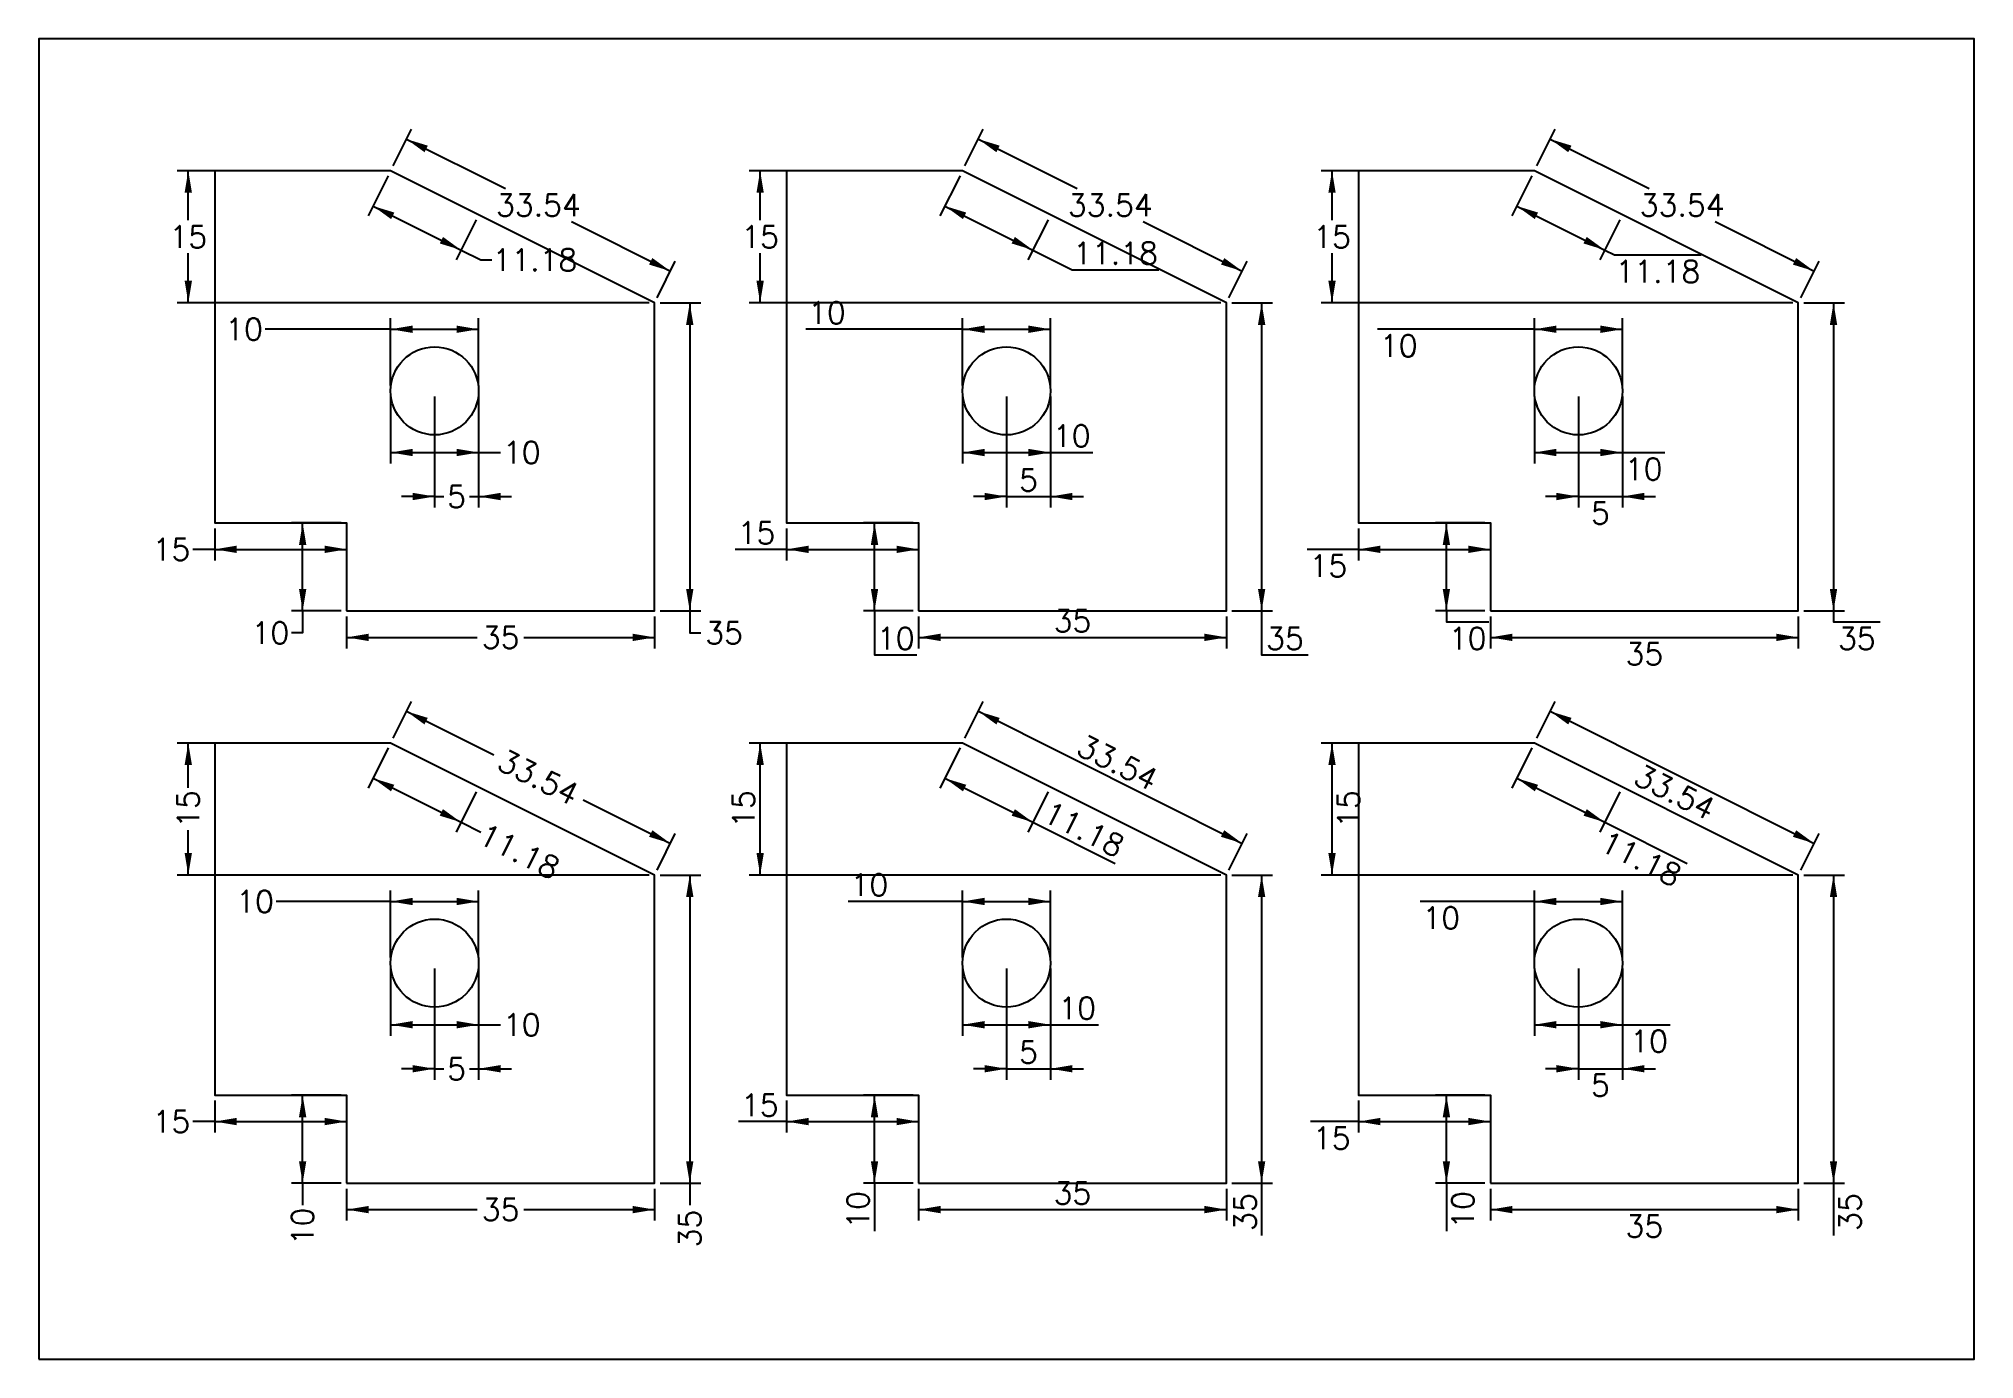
# Model space of a CAD drawing. Extents: x -20 to 200, y -20 to 130.
import ezdxf
from ezdxf.enums import TextEntityAlignment as Align

# ---------------------------------------------------------------- set-up
doc = ezdxf.new("R2010")
doc.units = 0
doc.layers.get('0').update_dxf_attribs({"linetype": 'CONTINUOUS'})
doc.styles.get("Standard").update_dxf_attribs({"font": 'SIMPLEX'})
doc.dimstyles.new('ABOVE', dxfattribs={"dimtxt": 2.5, "dimasz": 2.5, "dimexe": 1.25, "dimexo": 0.625, "dimtad": 1, "dimzin": 0, "dimcen": 2.5, "dimazin": 3, "dimtfac": 1, "dimtmove": 0, "dimatfit": 3})
doc.dimstyles.new('BELOW', dxfattribs={"dimtxt": 2.5, "dimasz": 2.5, "dimexe": 1.25, "dimexo": 0.625, "dimtad": 4, "dimzin": 0, "dimcen": 2.5, "dimazin": 3, "dimtfac": 1, "dimtmove": 0, "dimatfit": 3})
doc.dimstyles.new('BREAK', dxfattribs={"dimtxt": 2.5, "dimasz": 2.5, "dimexe": 1.25, "dimexo": 0.625, "dimtad": 0, "dimzin": 0, "dimcen": 2.5, "dimazin": 3, "dimtfac": 1, "dimtmove": 0, "dimatfit": 3})
doc.dimstyles.new('HORZ-ABOVE', dxfattribs={"dimtxt": 2.5, "dimasz": 2.5, "dimexe": 1.25, "dimexo": 0.625, "dimtad": 1, "dimtih": 1, "dimtoh": 1, "dimzin": 0, "dimcen": 2.5, "dimazin": 3, "dimtfac": 1, "dimtmove": 0, "dimatfit": 3})
doc.dimstyles.new('HORZ-BELOW', dxfattribs={"dimtxt": 2.5, "dimasz": 2.5, "dimexe": 1.25, "dimexo": 0.625, "dimtad": 4, "dimtih": 1, "dimtoh": 1, "dimzin": 0, "dimcen": 2.5, "dimazin": 3, "dimtfac": 1, "dimtmove": 0, "dimatfit": 3})
doc.dimstyles.new('HORZ-BREAK', dxfattribs={"dimtxt": 2.5, "dimasz": 2.5, "dimexe": 1.25, "dimexo": 0.625, "dimtad": 0, "dimtih": 1, "dimtoh": 1, "dimzin": 0, "dimcen": 2.5, "dimazin": 3, "dimtfac": 1, "dimtmove": 0, "dimatfit": 3})

# ---------------------------------------------------------------- blocks, each defined once
blk = doc.blocks.new('*D1')
for p, q in [((15, -0.625), (15, -4.25)), ((50, -0.625), (50, -4.25)), ((15, -3), (15, -3)), ((15, -3), (29.85, -3)), ((35.15, -3), (50, -3)), ((50, -3), (50, -3))]:
    blk.add_line(p, q)
for points in [[(17.5, -3.416667), (17.5, -2.583333), (15, -3)], [(47.5, -2.583333), (47.5, -3.416667), (50, -3)]]:
    blk.add_solid(points)
blk.add_text('35', height=2.5).set_placement((32.5, -3), align=Align.MIDDLE_CENTER)
blk = doc.blocks.new('*D2')
for p, q in [((0, 9.375), (0, 5.75)), ((15, 9.375), (15, 5.75)), ((0, 7), (-2.5, 7)), ((0, 7), (15, 7)), ((15, 7), (15, 7))]:
    blk.add_line(p, q)
for points in [[(2.5, 6.583333), (2.5, 7.416667), (0, 7)], [(12.5, 7.416667), (12.5, 6.583333), (15, 7)]]:
    blk.add_solid(points)
blk.add_text('15', height=2.5, rotation=360).set_placement((-4.9125, 7), align=Align.MIDDLE_CENTER)
blk = doc.blocks.new('*D3')
for p, q in [((14.375, 10), (8.75, 10)), ((10, 10), (10, 10)), ((10, 0), (10, 10)), ((14.375, 0), (8.75, 0)), ((10, 0), (10, -2.5))]:
    blk.add_line(p, q)
for points in [[(9.583333, 7.5), (10.416667, 7.5), (10, 10)], [(10.416667, 2.5), (9.583333, 2.5), (10, 0)]]:
    blk.add_solid(points)
blk.add_text('10', height=2.5, rotation=90).set_placement((10, -4.9125), align=Align.MIDDLE_CENTER)
blk = doc.blocks.new('*D4')
for p, q in [((20.279508, 50.559017), (22.359017, 54.718034)), ((21.8, 53.6), (21.8, 53.6)), ((21.8, 53.6), (31.712945, 48.643527)), ((41.887055, 43.556473), (51.8, 38.6)), ((50.279508, 35.559017), (52.359017, 39.718034)), ((51.8, 38.6), (51.8, 38.6))]:
    blk.add_line(p, q)
for points in [[(23.849729, 52.109288), (24.222407, 52.854644), (21.8, 53.6)], [(49.750271, 40.090712), (49.377593, 39.345356), (51.8, 38.6)]]:
    blk.add_solid(points)
blk.add_text('33.54', height=2.5, rotation=-26.565051).set_placement((36.8, 46.1), align=Align.MIDDLE_CENTER)
blk = doc.blocks.new('*D5')
for p, q in [((19.720492, 49.440983), (17.440983, 44.881966)), ((18, 46), (18, 46)), ((18, 46), (28, 41)), ((29.720492, 44.440983), (27.440983, 39.881966)), ((28, 41), (30.236068, 39.881966))]:
    blk.add_line(p, q)
for points in [[(20.049729, 44.509288), (20.422407, 45.254644), (18, 46)], [(25.950271, 42.490712), (25.577593, 41.745356), (28, 41)]]:
    blk.add_solid(points)
blk.add_text('11.18', height=2.5, rotation=-26.565051).set_placement((34.629941, 37.685029), align=Align.MIDDLE_CENTER)
blk = doc.blocks.new('*D6')
for p, q in [((20, 24.375), (20, 16.75)), ((30, 24.375), (30, 16.75)), ((20, 18), (20, 18)), ((20, 18), (30, 18)), ((30, 18), (32.5, 18))]:
    blk.add_line(p, q)
for points in [[(22.5, 17.583333), (22.5, 18.416667), (20, 18)], [(27.5, 18.416667), (27.5, 17.583333), (30, 18)]]:
    blk.add_solid(points)
blk.add_text('10', height=2.5).set_placement((34.9125, 18), align=Align.MIDDLE_CENTER)
blk = doc.blocks.new('*D7')
for p, q in [((20, 25.625), (20, 33.25)), ((30, 25.625), (30, 33.25)), ((20, 32), (7, 32)), ((20, 32), (30, 32)), ((30, 32), (30, 32))]:
    blk.add_line(p, q)
for points in [[(22.5, 31.583333), (22.5, 32.416667), (20, 32)], [(27.5, 32.416667), (27.5, 31.583333), (30, 32)]]:
    blk.add_solid(points)
blk.add_text('10', height=2.5, rotation=360).set_placement((4.5875, 32), align=Align.MIDDLE_CENTER)
blk = doc.blocks.new('*D8')
for p, q in [((50.625, 35), (55.25, 35)), ((54, 35), (54, 35)), ((54, 35), (54, 0)), ((50.625, 0), (55.25, 0)), ((54, 0), (54, -2.5))]:
    blk.add_line(p, q)
for points in [[(53.583333, 32.5), (54.416667, 32.5), (54, 35)], [(54.416667, 2.5), (53.583333, 2.5), (54, 0)]]:
    blk.add_solid(points)
blk.add_text('35', height=2.5, rotation=90).set_placement((54, -5.15), align=Align.MIDDLE_CENTER)
blk = doc.blocks.new('*D9')
for p, q in [((19.375, 50), (-4.25, 50)), ((-3, 50), (-3, 50)), ((-3, 44.9125), (-3, 50)), ((-3, 35), (-3, 40.0875)), ((49.375, 35), (-4.25, 35)), ((-3, 35), (-3, 35))]:
    blk.add_line(p, q)
for points in [[(-3.416667, 47.5), (-2.583333, 47.5), (-3, 50)], [(-2.583333, 37.5), (-3.416667, 37.5), (-3, 35)]]:
    blk.add_solid(points)
blk.add_text('15', height=2.5, rotation=90).set_placement((-3, 42.5), align=Align.MIDDLE_CENTER)
blk = doc.blocks.new('*D10')
for p, q in [((25, 24.375), (25, 11.75)), ((30, 24.375), (30, 11.75)), ((25, 13), (21.25, 13)), ((25, 13), (26.0375, 13)), ((28.9625, 13), (30, 13)), ((30, 13), (33.75, 13))]:
    blk.add_line(p, q)
for points in [[(22.5, 13.416667), (22.5, 12.583333), (25, 13)], [(32.5, 12.583333), (32.5, 13.416667), (30, 13)]]:
    blk.add_solid(points)
blk.add_text('5', height=2.5).set_placement((27.5, 13), align=Align.MIDDLE_CENTER)
blk = doc.blocks.new('*D11')
for p, q in [((80, -0.625), (80, -4.25)), ((115, -0.625), (115, -4.25)), ((80, -3), (80, -3)), ((80, -3), (115, -3)), ((115, -3), (115, -3))]:
    blk.add_line(p, q)
for points in [[(82.5, -3.416667), (82.5, -2.583333), (80, -3)], [(112.5, -2.583333), (112.5, -3.416667), (115, -3)]]:
    blk.add_solid(points)
blk.add_text('35', height=2.5).set_placement((97.5, -1.125), align=Align.MIDDLE_CENTER)
blk = doc.blocks.new('*D12')
for p, q in [((65, 9.375), (65, 5.75)), ((80, 9.375), (80, 5.75)), ((65, 7), (59.55, 7)), ((65, 7), (80, 7)), ((80, 7), (80, 7))]:
    blk.add_line(p, q)
for points in [[(67.5, 6.583333), (67.5, 7.416667), (65, 7)], [(77.5, 7.416667), (77.5, 6.583333), (80, 7)]]:
    blk.add_solid(points)
blk.add_text('15', height=2.5, rotation=360).set_placement((61.9625, 8.875), align=Align.MIDDLE_CENTER)
blk = doc.blocks.new('*D13')
for p, q in [((79.375, 10), (73.75, 10)), ((75, 10), (75, 10)), ((75, 0), (75, 10)), ((79.375, 0), (73.75, 0)), ((75, 0), (75, -5.45))]:
    blk.add_line(p, q)
for points in [[(74.583333, 7.5), (75.416667, 7.5), (75, 10)], [(75.416667, 2.5), (74.583333, 2.5), (75, 0)]]:
    blk.add_solid(points)
blk.add_text('10', height=2.5, rotation=90).set_placement((73.125, -3.0375), align=Align.MIDDLE_CENTER)
blk = doc.blocks.new('*D14')
for p, q in [((85.279508, 50.559017), (87.359017, 54.718034)), ((86.8, 53.6), (86.8, 53.6)), ((86.8, 53.6), (116.8, 38.6)), ((115.279508, 35.559017), (117.359017, 39.718034)), ((116.8, 38.6), (116.8, 38.6))]:
    blk.add_line(p, q)
for points in [[(88.849729, 52.109288), (89.222407, 52.854644), (86.8, 53.6)], [(114.750271, 40.090712), (114.377593, 39.345356), (116.8, 38.6)]]:
    blk.add_solid(points)
blk.add_text('33.54', height=2.5, rotation=-26.565051).set_placement((102.638525, 47.777051), align=Align.MIDDLE_CENTER)
blk = doc.blocks.new('*D15')
for p, q in [((84.720492, 49.440983), (82.440983, 44.881966)), ((83, 46), (83, 46)), ((83, 46), (93, 41)), ((94.720492, 44.440983), (92.440983, 39.881966)), ((93, 41), (102.346764, 36.326618))]:
    blk.add_line(p, q)
for points in [[(85.049729, 44.509288), (85.422407, 45.254644), (83, 46)], [(90.950271, 42.490712), (90.577593, 41.745356), (93, 41)]]:
    blk.add_solid(points)
blk.add_text('11.18', height=2.5, rotation=-26.565051).set_placement((98.791416, 40.200606), align=Align.MIDDLE_CENTER)
blk = doc.blocks.new('*D16')
for p, q in [((85, 24.375), (85, 16.75)), ((95, 24.375), (95, 16.75)), ((85, 18), (85, 18)), ((85, 18), (95, 18)), ((95, 18), (100.45, 18))]:
    blk.add_line(p, q)
for points in [[(87.5, 17.583333), (87.5, 18.416667), (85, 18)], [(92.5, 18.416667), (92.5, 17.583333), (95, 18)]]:
    blk.add_solid(points)
blk.add_text('10', height=2.5).set_placement((98.0375, 19.875), align=Align.MIDDLE_CENTER)
blk = doc.blocks.new('*D17')
for p, q in [((85, 25.625), (85, 33.25)), ((95, 25.625), (95, 33.25)), ((85, 32), (72, 32)), ((85, 32), (95, 32)), ((95, 32), (95, 32))]:
    blk.add_line(p, q)
for points in [[(87.5, 31.583333), (87.5, 32.416667), (85, 32)], [(92.5, 32.416667), (92.5, 31.583333), (95, 32)]]:
    blk.add_solid(points)
blk.add_text('10', height=2.5, rotation=360).set_placement((74.4125, 33.875), align=Align.MIDDLE_CENTER)
blk = doc.blocks.new('*D18')
for p, q in [((115.625, 35), (120.25, 35)), ((119, 35), (119, 35)), ((119, 35), (119, 0)), ((115.625, 0), (120.25, 0)), ((119, 0), (119, -5.925))]:
    blk.add_line(p, q)
for points in [[(118.583333, 32.5), (119.416667, 32.5), (119, 35)], [(119.416667, 2.5), (118.583333, 2.5), (119, 0)]]:
    blk.add_solid(points)
blk.add_text('35', height=2.5, rotation=90).set_placement((117.125, -3.275), align=Align.MIDDLE_CENTER)
blk = doc.blocks.new('*D19')
for p, q in [((84.375, 50), (60.75, 50)), ((62, 50), (62, 50)), ((62, 35), (62, 50)), ((114.375, 35), (60.75, 35)), ((62, 35), (62, 35))]:
    blk.add_line(p, q)
for points in [[(61.583333, 47.5), (62.416667, 47.5), (62, 50)], [(62.416667, 37.5), (61.583333, 37.5), (62, 35)]]:
    blk.add_solid(points)
blk.add_text('15', height=2.5, rotation=90).set_placement((60.125, 42.5), align=Align.MIDDLE_CENTER)
blk = doc.blocks.new('*D20')
for p, q in [((90, 24.375), (90, 11.75)), ((95, 24.375), (95, 11.75)), ((90, 13), (86.25, 13)), ((90, 13), (95, 13)), ((95, 13), (98.75, 13))]:
    blk.add_line(p, q)
for points in [[(87.5, 13.416667), (87.5, 12.583333), (90, 13)], [(97.5, 12.583333), (97.5, 13.416667), (95, 13)]]:
    blk.add_solid(points)
blk.add_text('5', height=2.5).set_placement((92.5, 14.875), align=Align.MIDDLE_CENTER)
blk = doc.blocks.new('*D21')
for p, q in [((145, -0.625), (145, -4.25)), ((180, -0.625), (180, -4.25)), ((145, -3), (145, -3)), ((145, -3), (180, -3)), ((180, -3), (180, -3))]:
    blk.add_line(p, q)
for points in [[(147.5, -3.416667), (147.5, -2.583333), (145, -3)], [(177.5, -2.583333), (177.5, -3.416667), (180, -3)]]:
    blk.add_solid(points)
blk.add_text('35', height=2.5).set_placement((162.5, -4.875), align=Align.MIDDLE_CENTER)
blk = doc.blocks.new('*D22')
for p, q in [((130, 9.375), (130, 5.75)), ((145, 9.375), (145, 5.75)), ((130, 7), (124.55, 7)), ((130, 7), (145, 7)), ((145, 7), (145, 7))]:
    blk.add_line(p, q)
for points in [[(132.5, 6.583333), (132.5, 7.416667), (130, 7)], [(142.5, 7.416667), (142.5, 6.583333), (145, 7)]]:
    blk.add_solid(points)
blk.add_text('15', height=2.5, rotation=360).set_placement((126.9625, 5.125), align=Align.MIDDLE_CENTER)
blk = doc.blocks.new('*D23')
for p, q in [((144.375, 10), (138.75, 10)), ((140, 10), (140, 10)), ((140, 0), (140, 10)), ((144.375, 0), (138.75, 0)), ((140, 0), (140, -5.45))]:
    blk.add_line(p, q)
for points in [[(139.583333, 7.5), (140.416667, 7.5), (140, 10)], [(140.416667, 2.5), (139.583333, 2.5), (140, 0)]]:
    blk.add_solid(points)
blk.add_text('10', height=2.5, rotation=90).set_placement((141.875, -3.0375), align=Align.MIDDLE_CENTER)
blk = doc.blocks.new('*D24')
for p, q in [((150.279508, 50.559017), (152.359017, 54.718034)), ((151.8, 53.6), (151.8, 53.6)), ((151.8, 53.6), (181.8, 38.6)), ((180.279508, 35.559017), (182.359017, 39.718034)), ((181.8, 38.6), (181.8, 38.6))]:
    blk.add_line(p, q)
for points in [[(153.849729, 52.109288), (154.222407, 52.854644), (151.8, 53.6)], [(179.750271, 40.090712), (179.377593, 39.345356), (181.8, 38.6)]]:
    blk.add_solid(points)
blk.add_text('33.54', height=2.5, rotation=-26.565051).set_placement((165.961475, 44.422949), align=Align.MIDDLE_CENTER)
blk = doc.blocks.new('*D25')
for p, q in [((149.720492, 49.440983), (147.440983, 44.881966)), ((148, 46), (148, 46)), ((148, 46), (158, 41)), ((159.720492, 44.440983), (157.440983, 39.881966)), ((158, 41), (167.346764, 36.326618))]:
    blk.add_line(p, q)
for points in [[(150.049729, 44.509288), (150.422407, 45.254644), (148, 46)], [(155.950271, 42.490712), (155.577593, 41.745356), (158, 41)]]:
    blk.add_solid(points)
blk.add_text('11.18', height=2.5, rotation=-26.565051).set_placement((162.114365, 36.846504), align=Align.MIDDLE_CENTER)
blk = doc.blocks.new('*D26')
for p, q in [((150, 24.375), (150, 16.75)), ((160, 24.375), (160, 16.75)), ((150, 18), (150, 18)), ((150, 18), (160, 18)), ((160, 18), (165.45, 18))]:
    blk.add_line(p, q)
for points in [[(152.5, 17.583333), (152.5, 18.416667), (150, 18)], [(157.5, 18.416667), (157.5, 17.583333), (160, 18)]]:
    blk.add_solid(points)
blk.add_text('10', height=2.5).set_placement((163.0375, 16.125), align=Align.MIDDLE_CENTER)
blk = doc.blocks.new('*D27')
for p, q in [((150, 25.625), (150, 33.25)), ((160, 25.625), (160, 33.25)), ((150, 32), (137, 32)), ((150, 32), (160, 32)), ((160, 32), (160, 32))]:
    blk.add_line(p, q)
for points in [[(152.5, 31.583333), (152.5, 32.416667), (150, 32)], [(157.5, 32.416667), (157.5, 31.583333), (160, 32)]]:
    blk.add_solid(points)
blk.add_text('10', height=2.5, rotation=360).set_placement((139.4125, 30.125), align=Align.MIDDLE_CENTER)
blk = doc.blocks.new('*D28')
for p, q in [((180.625, 35), (185.25, 35)), ((184, 35), (184, 35)), ((184, 35), (184, 0)), ((180.625, 0), (185.25, 0)), ((184, 0), (184, -5.925))]:
    blk.add_line(p, q)
for points in [[(183.583333, 32.5), (184.416667, 32.5), (184, 35)], [(184.416667, 2.5), (183.583333, 2.5), (184, 0)]]:
    blk.add_solid(points)
blk.add_text('35', height=2.5, rotation=90).set_placement((185.875, -3.275), align=Align.MIDDLE_CENTER)
blk = doc.blocks.new('*D29')
for p, q in [((149.375, 50), (125.75, 50)), ((127, 50), (127, 50)), ((127, 35), (127, 50)), ((179.375, 35), (125.75, 35)), ((127, 35), (127, 35))]:
    blk.add_line(p, q)
for points in [[(126.583333, 47.5), (127.416667, 47.5), (127, 50)], [(127.416667, 37.5), (126.583333, 37.5), (127, 35)]]:
    blk.add_solid(points)
blk.add_text('15', height=2.5, rotation=90).set_placement((128.875, 42.5), align=Align.MIDDLE_CENTER)
blk = doc.blocks.new('*D30')
for p, q in [((155, 24.375), (155, 11.75)), ((160, 24.375), (160, 11.75)), ((155, 13), (151.25, 13)), ((155, 13), (160, 13)), ((160, 13), (163.75, 13))]:
    blk.add_line(p, q)
for points in [[(152.5, 13.416667), (152.5, 12.583333), (155, 13)], [(162.5, 12.583333), (162.5, 13.416667), (160, 13)]]:
    blk.add_solid(points)
blk.add_text('5', height=2.5).set_placement((157.5, 11.125), align=Align.MIDDLE_CENTER)
blk = doc.blocks.new('*D31')
for p, q in [((15, 64.375), (15, 60.75)), ((50, 64.375), (50, 60.75)), ((15, 62), (15, 62)), ((15, 62), (29.85, 62)), ((35.15, 62), (50, 62)), ((50, 62), (50, 62))]:
    blk.add_line(p, q)
for points in [[(17.5, 61.583333), (17.5, 62.416667), (15, 62)], [(47.5, 62.416667), (47.5, 61.583333), (50, 62)]]:
    blk.add_solid(points)
blk.add_text('35', height=2.5).set_placement((32.5, 62), align=Align.MIDDLE_CENTER)
blk = doc.blocks.new('*D32')
for p, q in [((0, 74.375), (0, 70.75)), ((15, 74.375), (15, 70.75)), ((0, 72), (15, 72)), ((15, 72), (15, 72))]:
    blk.add_line(p, q)
blk.add_lwpolyline([(0, 72), (-1.25, 72), (-2.5, 72)])
for points in [[(2.5, 71.583333), (2.5, 72.416667), (0, 72)], [(12.5, 72.416667), (12.5, 71.583333), (15, 72)]]:
    blk.add_solid(points)
blk.add_text('15', height=2.5).set_placement((-4.9125, 72), align=Align.MIDDLE_CENTER)
blk = doc.blocks.new('*D33')
for p, q in [((14.375, 75), (8.75, 75)), ((10, 75), (10, 75)), ((10, 65), (10, 75)), ((14.375, 65), (8.75, 65))]:
    blk.add_line(p, q)
blk.add_lwpolyline([(10, 65), (10, 62.5), (8.75, 62.5)])
for points in [[(9.583333, 72.5), (10.416667, 72.5), (10, 75)], [(10.416667, 67.5), (9.583333, 67.5), (10, 65)]]:
    blk.add_solid(points)
blk.add_text('10', height=2.5).set_placement((6.3375, 62.5), align=Align.MIDDLE_CENTER)
blk = doc.blocks.new('*D34')
for p, q in [((20.279508, 115.559017), (22.359017, 119.718034)), ((21.8, 118.6), (21.8, 118.6)), ((21.8, 118.6), (33.05, 112.975)), ((40.55, 109.225), (51.8, 103.6)), ((50.279508, 100.559017), (52.359017, 104.718034)), ((51.8, 103.6), (51.8, 103.6))]:
    blk.add_line(p, q)
for points in [[(23.849729, 117.109288), (24.222407, 117.854644), (21.8, 118.6)], [(49.750271, 105.090712), (49.377593, 104.345356), (51.8, 103.6)]]:
    blk.add_solid(points)
blk.add_text('33.54', height=2.5).set_placement((36.8, 111.1), align=Align.MIDDLE_CENTER)
blk = doc.blocks.new('*D35')
for p, q in [((19.720492, 114.440983), (17.440983, 109.881966)), ((18, 111), (18, 111)), ((18, 111), (28, 106)), ((29.720492, 109.440983), (27.440983, 104.881966))]:
    blk.add_line(p, q)
blk.add_lwpolyline([(28, 106), (30.236068, 104.881966), (31.486068, 104.881966)])
for points in [[(20.049729, 109.509288), (20.422407, 110.254644), (18, 111)], [(25.950271, 107.490712), (25.577593, 106.745356), (28, 106)]]:
    blk.add_solid(points)
blk.add_text('11.18', height=2.5).set_placement((36.398568, 104.881966), align=Align.MIDDLE_CENTER)
blk = doc.blocks.new('*D36')
for p, q in [((20, 89.375), (20, 81.75)), ((30, 89.375), (30, 81.75)), ((20, 83), (20, 83)), ((20, 83), (30, 83))]:
    blk.add_line(p, q)
blk.add_lwpolyline([(30, 83), (31.25, 83), (32.5, 83)])
for points in [[(22.5, 82.583333), (22.5, 83.416667), (20, 83)], [(27.5, 83.416667), (27.5, 82.583333), (30, 83)]]:
    blk.add_solid(points)
blk.add_text('10', height=2.5).set_placement((34.9125, 83), align=Align.MIDDLE_CENTER)
blk = doc.blocks.new('*D37')
for p, q in [((20, 90.625), (20, 98.25)), ((20, 97), (30, 97)), ((30, 90.625), (30, 98.25)), ((30, 97), (30, 97))]:
    blk.add_line(p, q)
blk.add_lwpolyline([(20, 97), (7, 97), (5.75, 97)])
for points in [[(22.5, 96.583333), (22.5, 97.416667), (20, 97)], [(27.5, 97.416667), (27.5, 96.583333), (30, 97)]]:
    blk.add_solid(points)
blk.add_text('10', height=2.5).set_placement((3.3375, 97), align=Align.MIDDLE_CENTER)
blk = doc.blocks.new('*D38')
for p, q in [((50.625, 100), (55.25, 100)), ((54, 100), (54, 100)), ((54, 100), (54, 65)), ((50.625, 65), (55.25, 65))]:
    blk.add_line(p, q)
blk.add_lwpolyline([(54, 65), (54, 62.5), (55.25, 62.5)])
for points in [[(53.583333, 97.5), (54.416667, 97.5), (54, 100)], [(54.416667, 67.5), (53.583333, 67.5), (54, 65)]]:
    blk.add_solid(points)
blk.add_text('35', height=2.5).set_placement((57.9, 62.5), align=Align.MIDDLE_CENTER)
blk = doc.blocks.new('*D39')
for p, q in [((19.375, 115), (-4.25, 115)), ((-3, 115), (-3, 115)), ((-3, 109.375), (-3, 115)), ((-3, 100), (-3, 105.625)), ((49.375, 100), (-4.25, 100)), ((-3, 100), (-3, 100))]:
    blk.add_line(p, q)
for points in [[(-3.416667, 112.5), (-2.583333, 112.5), (-3, 115)], [(-2.583333, 102.5), (-3.416667, 102.5), (-3, 100)]]:
    blk.add_solid(points)
blk.add_text('15', height=2.5).set_placement((-3, 107.5), align=Align.MIDDLE_CENTER)
blk = doc.blocks.new('*D40')
for p, q in [((25, 89.375), (25, 76.75)), ((30, 89.375), (30, 76.75)), ((25, 78), (21.25, 78)), ((25, 78), (26.0375, 78)), ((28.9625, 78), (30, 78)), ((30, 78), (33.75, 78))]:
    blk.add_line(p, q)
for points in [[(22.5, 78.416667), (22.5, 77.583333), (25, 78)], [(32.5, 77.583333), (32.5, 78.416667), (30, 78)]]:
    blk.add_solid(points)
blk.add_text('5', height=2.5).set_placement((27.5, 78), align=Align.MIDDLE_CENTER)
blk = doc.blocks.new('*D41')
for p, q in [((80, 64.375), (80, 60.75)), ((115, 64.375), (115, 60.75)), ((80, 62), (80, 62)), ((80, 62), (115, 62)), ((115, 62), (115, 62))]:
    blk.add_line(p, q)
for points in [[(82.5, 61.583333), (82.5, 62.416667), (80, 62)], [(112.5, 62.416667), (112.5, 61.583333), (115, 62)]]:
    blk.add_solid(points)
blk.add_text('35', height=2.5).set_placement((97.5, 63.875), align=Align.MIDDLE_CENTER)
blk = doc.blocks.new('*D42')
for p, q in [((65, 74.375), (65, 70.75)), ((80, 74.375), (80, 70.75)), ((65, 72), (80, 72)), ((80, 72), (80, 72))]:
    blk.add_line(p, q)
blk.add_lwpolyline([(65, 72), (64, 72), (59.175, 72)])
for points in [[(67.5, 71.583333), (67.5, 72.416667), (65, 72)], [(77.5, 72.416667), (77.5, 71.583333), (80, 72)]]:
    blk.add_solid(points)
blk.add_text('15', height=2.5).set_placement((61.5875, 73.875), align=Align.MIDDLE_CENTER)
blk = doc.blocks.new('*D43')
for p, q in [((79.375, 75), (73.75, 75)), ((75, 75), (75, 75)), ((75, 65), (75, 75)), ((79.375, 65), (73.75, 65))]:
    blk.add_line(p, q)
blk.add_lwpolyline([(75, 65), (75, 60), (79.825, 60)])
for points in [[(74.583333, 72.5), (75.416667, 72.5), (75, 75)], [(75.416667, 67.5), (74.583333, 67.5), (75, 65)]]:
    blk.add_solid(points)
blk.add_text('10', height=2.5).set_placement((77.4125, 61.875), align=Align.MIDDLE_CENTER)
blk = doc.blocks.new('*D44')
for p, q in [((85.279508, 115.559017), (87.359017, 119.718034)), ((86.8, 118.6), (86.8, 118.6)), ((86.8, 118.6), (98.05, 112.975)), ((105.55, 109.225), (116.8, 103.6)), ((115.279508, 100.559017), (117.359017, 104.718034)), ((116.8, 103.6), (116.8, 103.6))]:
    blk.add_line(p, q)
for points in [[(88.849729, 117.109288), (89.222407, 117.854644), (86.8, 118.6)], [(114.750271, 105.090712), (114.377593, 104.345356), (116.8, 103.6)]]:
    blk.add_solid(points)
blk.add_text('33.54', height=2.5).set_placement((101.8, 111.1), align=Align.MIDDLE_CENTER)
blk = doc.blocks.new('*D45')
for p, q in [((84.720492, 114.440983), (82.440983, 109.881966)), ((83, 111), (83, 111)), ((83, 111), (93, 106)), ((94.720492, 109.440983), (92.440983, 104.881966))]:
    blk.add_line(p, q)
blk.add_lwpolyline([(93, 106), (97.472136, 103.763932), (107.297136, 103.763932)])
for points in [[(85.049729, 109.509288), (85.422407, 110.254644), (83, 111)], [(90.950271, 107.490712), (90.577593, 106.745356), (93, 106)]]:
    blk.add_solid(points)
blk.add_text('11.18', height=2.5).set_placement((102.384636, 105.638932), align=Align.MIDDLE_CENTER)
blk = doc.blocks.new('*D46')
for p, q in [((85, 89.375), (85, 81.75)), ((95, 89.375), (95, 81.75)), ((85, 83), (85, 83)), ((85, 83), (95, 83))]:
    blk.add_line(p, q)
blk.add_lwpolyline([(95, 83), (95, 83), (99.825, 83)])
for points in [[(87.5, 82.583333), (87.5, 83.416667), (85, 83)], [(92.5, 83.416667), (92.5, 82.583333), (95, 83)]]:
    blk.add_solid(points)
blk.add_text('10', height=2.5).set_placement((97.4125, 84.875), align=Align.MIDDLE_CENTER)
blk = doc.blocks.new('*D47')
for p, q in [((85, 90.625), (85, 98.25)), ((85, 97), (95, 97)), ((95, 90.625), (95, 98.25)), ((95, 97), (95, 97))]:
    blk.add_line(p, q)
blk.add_lwpolyline([(85, 97), (72, 97), (67.175, 97)])
for points in [[(87.5, 96.583333), (87.5, 97.416667), (85, 97)], [(92.5, 97.416667), (92.5, 96.583333), (95, 97)]]:
    blk.add_solid(points)
blk.add_text('10', height=2.5).set_placement((69.5875, 98.875), align=Align.MIDDLE_CENTER)
blk = doc.blocks.new('*D48')
for p, q in [((115.625, 100), (120.25, 100)), ((119, 100), (119, 100)), ((119, 100), (119, 65)), ((115.625, 65), (120.25, 65))]:
    blk.add_line(p, q)
blk.add_lwpolyline([(119, 65), (119, 60), (124.3, 60)])
for points in [[(118.583333, 97.5), (119.416667, 97.5), (119, 100)], [(119.416667, 67.5), (118.583333, 67.5), (119, 65)]]:
    blk.add_solid(points)
blk.add_text('35', height=2.5).set_placement((121.65, 61.875), align=Align.MIDDLE_CENTER)
blk = doc.blocks.new('*D49')
for p, q in [((84.375, 115), (60.75, 115)), ((62, 115), (62, 115)), ((62, 109.375), (62, 115)), ((62, 100), (62, 105.625)), ((114.375, 100), (60.75, 100)), ((62, 100), (62, 100))]:
    blk.add_line(p, q)
for points in [[(61.583333, 112.5), (62.416667, 112.5), (62, 115)], [(62.416667, 102.5), (61.583333, 102.5), (62, 100)]]:
    blk.add_solid(points)
blk.add_text('15', height=2.5).set_placement((62, 107.5), align=Align.MIDDLE_CENTER)
blk = doc.blocks.new('*D50')
for p, q in [((90, 89.375), (90, 76.75)), ((95, 89.375), (95, 76.75)), ((90, 78), (86.25, 78)), ((90, 78), (95, 78)), ((95, 78), (98.75, 78))]:
    blk.add_line(p, q)
for points in [[(87.5, 78.416667), (87.5, 77.583333), (90, 78)], [(97.5, 77.583333), (97.5, 78.416667), (95, 78)]]:
    blk.add_solid(points)
blk.add_text('5', height=2.5).set_placement((92.5, 79.875), align=Align.MIDDLE_CENTER)
blk = doc.blocks.new('*D51')
for p, q in [((145, 64.375), (145, 60.75)), ((180, 64.375), (180, 60.75)), ((145, 62), (145, 62)), ((145, 62), (180, 62)), ((180, 62), (180, 62))]:
    blk.add_line(p, q)
for points in [[(147.5, 61.583333), (147.5, 62.416667), (145, 62)], [(177.5, 62.416667), (177.5, 61.583333), (180, 62)]]:
    blk.add_solid(points)
blk.add_text('35', height=2.5).set_placement((162.5, 60.125), align=Align.MIDDLE_CENTER)
blk = doc.blocks.new('*D52')
for p, q in [((130, 74.375), (130, 70.75)), ((145, 74.375), (145, 70.75)), ((130, 72), (145, 72)), ((145, 72), (145, 72))]:
    blk.add_line(p, q)
blk.add_lwpolyline([(130, 72), (129, 72), (124.175, 72)])
for points in [[(132.5, 71.583333), (132.5, 72.416667), (130, 72)], [(142.5, 72.416667), (142.5, 71.583333), (145, 72)]]:
    blk.add_solid(points)
blk.add_text('15', height=2.5).set_placement((126.5875, 70.125), align=Align.MIDDLE_CENTER)
blk = doc.blocks.new('*D53')
for p, q in [((144.375, 75), (138.75, 75)), ((140, 75), (140, 75)), ((140, 65), (140, 75)), ((144.375, 65), (138.75, 65))]:
    blk.add_line(p, q)
blk.add_lwpolyline([(140, 65), (140, 63.75), (144.825, 63.75)])
for points in [[(139.583333, 72.5), (140.416667, 72.5), (140, 75)], [(140.416667, 67.5), (139.583333, 67.5), (140, 65)]]:
    blk.add_solid(points)
blk.add_text('10', height=2.5).set_placement((142.4125, 61.875), align=Align.MIDDLE_CENTER)
blk = doc.blocks.new('*D54')
for p, q in [((150.279508, 115.559017), (152.359017, 119.718034)), ((151.8, 118.6), (151.8, 118.6)), ((151.8, 118.6), (163.05, 112.975)), ((170.55, 109.225), (181.8, 103.6)), ((180.279508, 100.559017), (182.359017, 104.718034)), ((181.8, 103.6), (181.8, 103.6))]:
    blk.add_line(p, q)
for points in [[(153.849729, 117.109288), (154.222407, 117.854644), (151.8, 118.6)], [(179.750271, 105.090712), (179.377593, 104.345356), (181.8, 103.6)]]:
    blk.add_solid(points)
blk.add_text('33.54', height=2.5).set_placement((166.8, 111.1), align=Align.MIDDLE_CENTER)
blk = doc.blocks.new('*D55')
for p, q in [((149.720492, 114.440983), (147.440983, 109.881966)), ((148, 111), (148, 111)), ((148, 111), (158, 106)), ((159.720492, 109.440983), (157.440983, 104.881966))]:
    blk.add_line(p, q)
blk.add_lwpolyline([(158, 106), (159.118034, 105.440983), (168.943034, 105.440983)])
for points in [[(150.049729, 109.509288), (150.422407, 110.254644), (148, 111)], [(155.950271, 107.490712), (155.577593, 106.745356), (158, 106)]]:
    blk.add_solid(points)
blk.add_text('11.18', height=2.5).set_placement((164.030534, 103.565983), align=Align.MIDDLE_CENTER)
blk = doc.blocks.new('*D56')
for p, q in [((150, 89.375), (150, 81.75)), ((160, 89.375), (160, 81.75)), ((150, 83), (150, 83)), ((150, 83), (160, 83))]:
    blk.add_line(p, q)
blk.add_lwpolyline([(160, 83), (160, 83), (164.825, 83)])
for points in [[(152.5, 82.583333), (152.5, 83.416667), (150, 83)], [(157.5, 83.416667), (157.5, 82.583333), (160, 83)]]:
    blk.add_solid(points)
blk.add_text('10', height=2.5).set_placement((162.4125, 81.125), align=Align.MIDDLE_CENTER)
blk = doc.blocks.new('*D57')
for p, q in [((150, 90.625), (150, 98.25)), ((150, 97), (160, 97)), ((160, 90.625), (160, 98.25)), ((160, 97), (160, 97))]:
    blk.add_line(p, q)
blk.add_lwpolyline([(150, 97), (137, 97), (132.175, 97)])
for points in [[(152.5, 96.583333), (152.5, 97.416667), (150, 97)], [(157.5, 97.416667), (157.5, 96.583333), (160, 97)]]:
    blk.add_solid(points)
blk.add_text('10', height=2.5).set_placement((134.5875, 95.125), align=Align.MIDDLE_CENTER)
blk = doc.blocks.new('*D58')
for p, q in [((180.625, 100), (185.25, 100)), ((184, 100), (184, 100)), ((184, 100), (184, 65)), ((180.625, 65), (185.25, 65))]:
    blk.add_line(p, q)
blk.add_lwpolyline([(184, 65), (184, 63.75), (189.3, 63.75)])
for points in [[(183.583333, 97.5), (184.416667, 97.5), (184, 100)], [(184.416667, 67.5), (183.583333, 67.5), (184, 65)]]:
    blk.add_solid(points)
blk.add_text('35', height=2.5).set_placement((186.65, 61.875), align=Align.MIDDLE_CENTER)
blk = doc.blocks.new('*D59')
for p, q in [((149.375, 115), (125.75, 115)), ((127, 115), (127, 115)), ((127, 109.375), (127, 115)), ((127, 100), (127, 105.625)), ((179.375, 100), (125.75, 100)), ((127, 100), (127, 100))]:
    blk.add_line(p, q)
for points in [[(126.583333, 112.5), (127.416667, 112.5), (127, 115)], [(127.416667, 102.5), (126.583333, 102.5), (127, 100)]]:
    blk.add_solid(points)
blk.add_text('15', height=2.5).set_placement((127, 107.5), align=Align.MIDDLE_CENTER)
blk = doc.blocks.new('*D60')
for p, q in [((155, 89.375), (155, 76.75)), ((160, 89.375), (160, 76.75)), ((155, 78), (151.25, 78)), ((155, 78), (160, 78)), ((160, 78), (163.75, 78))]:
    blk.add_line(p, q)
for points in [[(152.5, 78.416667), (152.5, 77.583333), (155, 78)], [(162.5, 77.583333), (162.5, 78.416667), (160, 78)]]:
    blk.add_solid(points)
blk.add_text('5', height=2.5).set_placement((157.5, 76.125), align=Align.MIDDLE_CENTER)

msp = doc.modelspace()

# ---------------------------------------------------------------- linework, layer by layer
for points in [[(-20, -20), (200, -20), (200, 130), (-20, 130)], [(15, 65), (50, 65), (50, 100), (20, 115), (0, 115), (0, 75), (15, 75)], [(80, 65), (115, 65), (115, 100), (85, 115), (65, 115), (65, 75), (80, 75)], [(145, 65), (180, 65), (180, 100), (150, 115), (130, 115), (130, 75), (145, 75)], [(15, 0), (50, 0), (50, 35), (20, 50), (0, 50), (0, 10), (15, 10)], [(80, 0), (115, 0), (115, 35), (85, 50), (65, 50), (65, 10), (80, 10)], [(145, 0), (180, 0), (180, 35), (150, 50), (130, 50), (130, 10), (145, 10)]]:
    msp.add_lwpolyline(points, close=True)
for centre in [(25, 90), (90, 90), (155, 90), (25, 25), (90, 25), (155, 25)]:
    msp.add_circle(centre, 5)

# ---------------------------------------------------------------- dimensions: what is measured, and where the dimension line sits
for base, p1, p2, angle, dimstyle, picture, middle in [((49, 105), (20, 115), (50, 100), 153.43495, 'HORZ-BREAK', '*D34', (36.8, 111.1)), ((114, 105), (85, 115), (115, 100), 153.43495, 'HORZ-ABOVE', '*D44', (101.8, 111.1)), ((179, 105), (150, 115), (180, 100), 153.43495, 'HORZ-BELOW', '*D54', (166.8, 111.1)), ((-3, 107), (50, 100), (20, 115), 90, 'HORZ-BREAK', '*D39', (-3, 107.5)), ((28, 106), (20, 115), (30, 110), 153.43495, 'HORZ-BREAK', '*D35', (36.399, 104.882)), ((62, 107), (115, 100), (85, 115), 90, 'HORZ-ABOVE', '*D49', (62, 107.5)), ((93, 106), (85, 115), (95, 110), 153.43495, 'HORZ-ABOVE', '*D45', (102.385, 105.639)), ((127, 107), (180, 100), (150, 115), 90, 'HORZ-BELOW', '*D59', (127, 107.5)), ((158, 106), (150, 115), (160, 110), 153.43495, 'HORZ-BELOW', '*D55', (164.031, 103.566)), ((54, 64), (50, 100), (50, 65), 90, 'HORZ-BREAK', '*D38', (57.9, 62.5)), ((119, 64), (115, 100), (115, 65), 90, 'HORZ-ABOVE', '*D48', (121.65, 61.875)), ((184, 64), (180, 100), (180, 65), 90, 'HORZ-BELOW', '*D58', (186.65, 61.875)), ((10, 67), (15, 65), (15, 75), 90, 'HORZ-BREAK', '*D33', (6.338, 62.5)), ((75, 67), (80, 65), (80, 75), 90, 'HORZ-ABOVE', '*D43', (77.412, 61.875)), ((140, 67), (145, 65), (145, 75), 90, 'HORZ-BELOW', '*D53', (142.412, 61.875)), ((49, 40), (20, 50), (50, 35), 153.43495, 'BREAK', '*D4', (36.8, 46.1)), ((114, 40), (85, 50), (115, 35), 153.43495, 'ABOVE', '*D14', (102.639, 47.777)), ((179, 40), (150, 50), (180, 35), 153.43495, 'BELOW', '*D24', (165.961, 44.423)), ((-3, 42), (50, 35), (20, 50), 90, 'BREAK', '*D9', (-3, 42.5)), ((28, 41), (20, 50), (30, 45), 153.43495, 'BREAK', '*D5', (34.63, 37.685)), ((62, 42), (115, 35), (85, 50), 90, 'ABOVE', '*D19', (60.125, 42.5)), ((93, 41), (85, 50), (95, 45), 153.43495, 'ABOVE', '*D15', (98.791, 40.201)), ((127, 42), (180, 35), (150, 50), 90, 'BELOW', '*D29', (128.875, 42.5)), ((158, 41), (150, 50), (160, 45), 153.43495, 'BELOW', '*D25', (162.114, 36.847)), ((54, -1), (50, 35), (50, 0), 90, 'BREAK', '*D8', (54, -5.15)), ((119, -1), (115, 35), (115, 0), 90, 'ABOVE', '*D18', (117.125, -3.275)), ((184, -1), (180, 35), (180, 0), 90, 'BELOW', '*D28', (185.875, -3.275)), ((10, 2), (15, 0), (15, 10), 90, 'BREAK', '*D3', (10, -4.912)), ((75, 2), (80, 0), (80, 10), 90, 'ABOVE', '*D13', (73.125, -3.037)), ((140, 2), (145, 0), (145, 10), 90, 'BELOW', '*D23', (141.875, -3.037))]:
    dim = msp.add_linear_dim(base=base, p1=p1, p2=p2, angle=angle, dimstyle=dimstyle)
    dim.commit()
    dim.dimension.update_dxf_attribs({"geometry": picture, "text_midpoint": middle})
for base, p1, p2, dimstyle, picture, middle in [((72, 97), (85, 90), (95, 90), 'HORZ-ABOVE', '*D47', (69.588, 98.875)), ((7, 97), (20, 90), (30, 90), 'HORZ-BREAK', '*D37', (3.338, 97)), ((137, 97), (150, 90), (160, 90), 'HORZ-BELOW', '*D57', (134.588, 95.125)), ((29, 83), (20, 90), (30, 90), 'HORZ-BREAK', '*D36', (34.912, 83)), ((27, 78), (25, 90), (30, 90), 'HORZ-BREAK', '*D40', (27.5, 78)), ((94, 83), (85, 90), (95, 90), 'HORZ-ABOVE', '*D46', (97.412, 84.875)), ((92, 78), (90, 90), (95, 90), 'HORZ-ABOVE', '*D50', (92.5, 79.875)), ((159, 83), (150, 90), (160, 90), 'HORZ-BELOW', '*D56', (162.412, 81.125)), ((157, 78), (155, 90), (160, 90), 'HORZ-BELOW', '*D60', (157.5, 76.125)), ((-1, 72), (0, 75), (15, 75), 'HORZ-BREAK', '*D32', (-4.912, 72)), ((64, 72), (65, 75), (80, 75), 'HORZ-ABOVE', '*D42', (61.588, 73.875)), ((129, 72), (130, 75), (145, 75), 'HORZ-BELOW', '*D52', (126.588, 70.125)), ((46, 62), (15, 65), (50, 65), 'HORZ-BREAK', '*D31', (32.5, 62)), ((111, 62), (80, 65), (115, 65), 'HORZ-ABOVE', '*D41', (97.5, 63.875)), ((176, 62), (145, 65), (180, 65), 'HORZ-BELOW', '*D51', (162.5, 60.125)), ((7, 32), (20, 25), (30, 25), 'BREAK', '*D7', (4.588, 32)), ((72, 32), (85, 25), (95, 25), 'ABOVE', '*D17', (74.412, 33.875)), ((137, 32), (150, 25), (160, 25), 'BELOW', '*D27', (139.412, 30.125)), ((29, 18), (20, 25), (30, 25), 'BREAK', '*D6', (34.912, 18)), ((27, 13), (25, 25), (30, 25), 'BREAK', '*D10', (27.5, 13)), ((94, 18), (85, 25), (95, 25), 'ABOVE', '*D16', (98.037, 19.875)), ((92, 13), (90, 25), (95, 25), 'ABOVE', '*D20', (92.5, 14.875)), ((159, 18), (150, 25), (160, 25), 'BELOW', '*D26', (163.037, 16.125)), ((157, 13), (155, 25), (160, 25), 'BELOW', '*D30', (157.5, 11.125)), ((-1, 7), (0, 10), (15, 10), 'BREAK', '*D2', (-4.912, 7)), ((64, 7), (65, 10), (80, 10), 'ABOVE', '*D12', (61.963, 8.875)), ((129, 7), (130, 10), (145, 10), 'BELOW', '*D22', (126.963, 5.125)), ((46, -3), (15, 0), (50, 0), 'BREAK', '*D1', (32.5, -3)), ((111, -3), (80, 0), (115, 0), 'ABOVE', '*D11', (97.5, -1.125)), ((176, -3), (145, 0), (180, 0), 'BELOW', '*D21', (162.5, -4.875))]:
    dim = msp.add_linear_dim(base=base, p1=p1, p2=p2, dimstyle=dimstyle)
    dim.commit()
    dim.dimension.update_dxf_attribs({"geometry": picture, "text_midpoint": middle})

doc.saveas('drawing.dxf')
